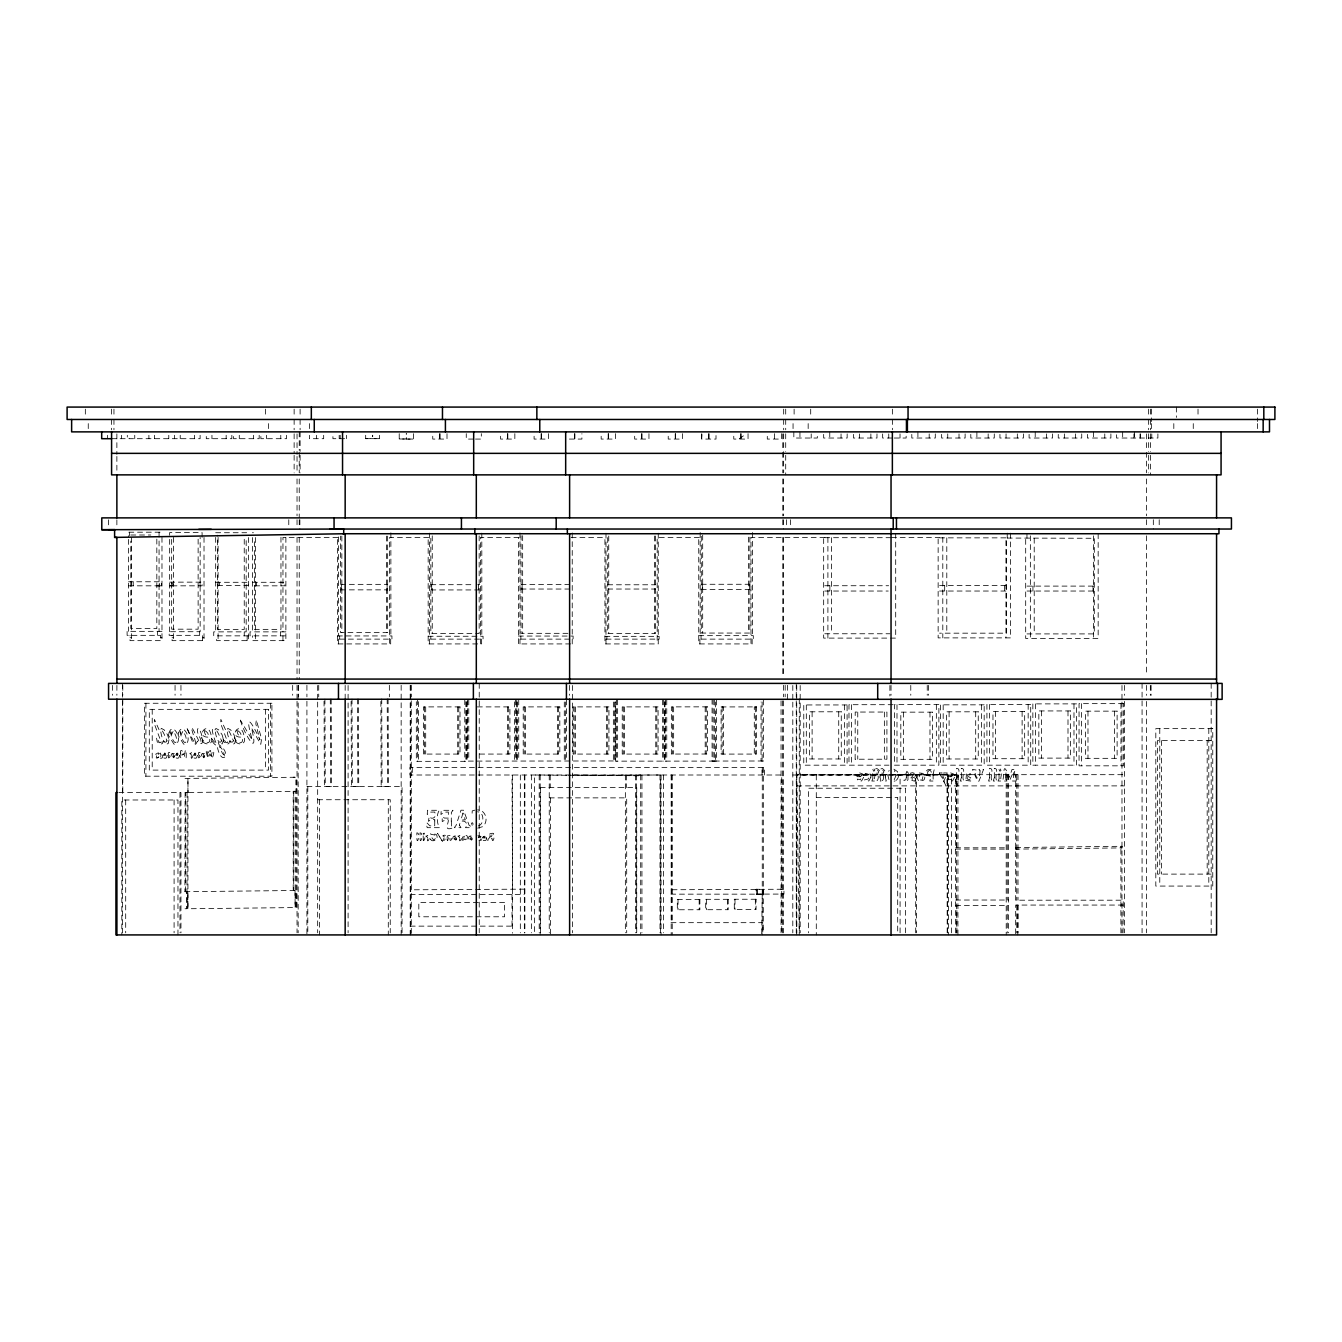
<?xml version="1.0" encoding="UTF-8"?>
<svg xmlns="http://www.w3.org/2000/svg" width="1342" height="1342" viewBox="0 0 1342 1342"><rect width="100%" height="100%" fill="white"/><g stroke="black" fill="none" stroke-linecap="round" stroke-linejoin="round"><path stroke-width="0.75" stroke-dasharray="5 3.75" d="M185.028 778.427L296.112 777.236L296.112 907.561L187.93 908.752L187.813 891.692L184.911 891.692L185.112 792.501L296.213 791.31L296.112 777.236L293.21 777.236M185.515 891.692L185.599 792.501M187.058 792.501L186.957 908.752L186.84 891.692M796.729 934.921L796.729 774.686L1124.512 774.686M900.079 932.841L900.079 775.005M915.697 932.841L915.697 775.005M947.184 932.841L947.184 775.005M947.385 932.841L947.184 774.686L796.259 774.888M951.411 932.841L951.411 775.005M955.621 932.958L955.621 775.005M956.661 847.808L956.661 775.005M956.88 932.958L956.88 905.38M957.936 934.921L957.936 774.686M1006.181 774.686L1006.215 934.921M1123.036 932.925L1123.237 900.197L1015.676 900.197L1015.676 774.686M762.055 775.005L762.088 767.473M762.273 767.473L762.239 934.921M763.33 767.473L763.296 932.875M764.37 775.005L764.386 767.473L410.015 767.473L410.015 775.005L781.732 775.005L781.732 932.875M956.661 777.555L955.571 781.027L959.48 781.027C955.739 777.655 962.18 768.278 956.561 768.396L956.661 932.958M701.883 434.54L701.564 439.069L716.007 439.069L716.007 433.667M478.205 837.072L480.117 836.452L478.306 837.811M855.139 759.32L855.206 712.048L886.911 712.048L886.911 759.22L855.206 759.22M894.208 779.719L896.271 774.921L894.376 770.61M739.274 438.666L744.793 434.942M478.289 825.984C484.412 824.273 484.579 812.044 477.534 811.793M894.158 781.212L895.231 780.859M474.833 810.149L472.233 810.904L471.981 815.399L473.038 815.617M477.853 835.697L481.023 836.435L478.842 839.924L481.292 838.951L481.208 840.377L478.155 840.209M477.685 828.131L482.466 826.722A8.253 8.052 -90 0 0 485.435 822.73C487.649 817.177 483.925 809.629 477.45 809.897M756.183 894.158L763.296 894.091L756.116 894.158L756.116 889.293L763.296 889.243M160.319 758.096C163.674 759.824 163.238 752.577 161.074 752.627C161.677 753.885 157.534 752.443 161.09 754.623L160.302 758.096M568.74 775.273L660.549 775.005L660.549 932.841M156.829 585.833L159.262 585.833L159.262 581.774M897.429 775.005L916.485 774.686L916.485 932.841M1015.676 847.523L1121.979 846.282L1121.979 847.892L1015.693 849.117L1015.676 847.523L1016.75 847.523L1016.75 849.117L1015.693 849.117M184.911 891.692L295.995 890.484L296.112 907.561L293.21 907.561M892.849 774.904L796.762 774.888M894.929 774.904L947.184 774.686M524.353 889.142L410.719 889.813M159.061 585.833L161.493 585.833L161.493 581.774L128.564 581.774M365.678 435.261L365.678 438.666L379.417 438.666L379.417 435.261M721.107 706.932L756.586 706.899L756.586 754.07L721.107 754.103L721.107 706.932L723.405 706.932L723.405 754.103L721.107 754.103M714.33 761.048L763.346 760.998L763.346 699.937M892.313 438.029L882.65 438.029L882.65 433.919M894.242 438.029L906.135 438.029L906.135 433.919M111.403 438.7L127.305 438.7L127.305 435.278M344.609 438.7L332.933 438.7L332.933 435.278M365.678 438.666L372.405 438.666L372.405 435.261M379.417 438.666L372.707 438.666L372.707 435.261M399.211 433.651L399.211 438.985L406.458 438.985L406.458 433.651M413.487 433.667L413.487 439.069L406.223 439.069L406.223 433.667M473.525 439.069L466.261 439.069L466.261 433.667M475.471 439.069L481.325 439.069L481.325 433.667M569.394 439.069L581.908 439.069L581.908 433.667M160.034 532.204L128.564 532.204L128.564 537.404M215.676 532.724L246.66 532.724M252.447 532.724L253.42 532.724M130.795 535.005L150.824 535.005M337.916 537.404L282.961 537.404L282.961 631.864M428.685 537.404L389.633 537.404L389.633 643.925M518.918 537.404L480.402 537.404L480.402 643.925M571.155 537.404L605.477 537.404M699.283 537.404L657.177 537.404L657.177 643.925M824.927 537.404L750.983 537.404L750.983 643.925M891.457 537.404L939.417 537.404M824.793 537.689L892.027 537.689M939.601 537.857L1006.617 537.857L1006.617 633.172L939.601 633.172M169.646 582.143L202.088 582.143L202.088 585.833L171.659 585.833M215.676 582.294L248.119 582.294L248.119 585.598L215.676 585.598M252.447 582.294L284.907 582.294L284.907 585.833L252.447 585.833M340.6 584.357L387.653 584.357M701.279 584.273L749.876 584.273M430.832 584.693L473.659 584.693M477.735 584.693L479.161 584.693M521.065 584.491L569.008 584.491M607.691 584.777L655.5 584.777M939.601 585.515L1006.617 585.515M824.793 585.733L888.639 585.733M128.564 585.833L161.493 585.833M1027.016 586.102L1094.3 586.102M521.065 589.037L569.008 589.037M607.691 589.037L655.5 589.037M701.279 589.457L749.876 589.457M340.6 589.859L387.653 589.859M430.832 589.943L479.161 589.943M824.793 591.034L888.253 591.034M939.601 591.034L1006.617 591.034M1027.016 591.034L1094.3 591.034M161.979 631.344L127.104 631.344L127.104 635.336L160.52 635.336L160.52 640.654M285.88 631.864L250.031 631.864L250.031 635.856L285.88 635.856M567.951 633.323L521.065 633.323L521.065 535.659M824.793 633.76L889.947 633.76M1027.016 633.91L1094.3 633.91L1094.3 538.276L1005.946 538.058L1005.946 637.886M248.605 635.856L213.73 635.856L213.73 631.864L246.173 631.864L246.173 537.555M698.746 635.655L753.298 635.655L753.298 639.127L698.746 639.127M337.396 635.94L391.931 635.94L391.931 639.127L337.396 639.127M518.381 636.058L573.101 636.058L573.101 639.127L518.381 639.127M428.165 636.259L483.053 636.259L483.053 639.127L428.165 639.127M604.94 636.343L659.123 636.343L659.123 639.127L604.94 639.127M130.023 637.735L131.466 637.735M160.52 637.735L161.979 637.735M172.061 637.735L173.521 637.735M202.575 637.735L204.018 637.735M570.635 643.925L518.381 643.925L518.381 537.404M893.135 704.701L848.983 704.701L848.983 765.175L888.974 765.175M477.349 706.899L509.91 706.899L509.91 754.07L477.349 754.07M756.586 706.899L754.288 706.899L754.288 754.07L756.586 754.07M1211.138 740.583L1157.441 740.583L1157.441 874.112L1211.138 874.112M763.346 760.998L761.048 760.998L761.048 701.983M792.803 775.005L956.88 775.005M796.729 785.892L1124.512 785.892M306.915 786.529L402.046 786.529L402.046 932.824M540.189 787.569L636.729 787.569L636.729 932.841M296.213 791.31L293.21 791.31L293.21 890.484L295.995 890.484M118.868 792.585L180.952 792.585L180.952 932.824M185.112 792.501L188.031 792.501L187.93 778.427L187.93 908.752L185.028 908.752M816.288 797.416L897.697 797.416L897.697 932.841M549.247 797.869L626.697 797.869L626.697 932.841M317.668 799.731L390.237 799.731L390.237 932.841M1120.906 932.925L1120.906 846.282L1121.979 846.282M955.621 847.808L1007.255 847.808M1121.979 847.892L1120.922 847.892L1120.906 846.282M955.621 849.1L1007.255 849.1M512.56 889.226L512.023 775.005M756.116 889.293L757.24 889.293L757.24 894.158L671 894.158M672.057 889.746L783.946 889.243L783.946 894.091L762.239 894.091M762.239 893.772L761.702 934.921M410.199 894.611L524.353 894.611M955.621 900.029L1008.496 900.029M1123.237 905.062L1015.676 905.062L1015.676 934.921M955.621 905.38L1008.496 905.38M671 922.675L762.776 922.675L762.776 932.875M410.199 926.131L512.56 926.131M566.693 775.257L534.519 775.005L534.519 932.841M173.588 585.833L169.646 585.817L171.608 585.817L171.575 582.143L173.588 585.833L173.588 582.143M399.211 438.985L413.487 439.069M572.397 775.039L640.704 775.81M893.923 769.184L897.462 771.583L898.419 776.414A5.922 5.032 -90 0 1 895.282 780.826M888.958 779.551L887.481 773.831A5.938 5.049 -90 0 1 889.209 770.526M473.24 824.206L472.418 822.713L471.478 823.216L472.77 826.924M796.729 774.686L799.278 934.921M295.022 890.484L295.139 907.561L295.139 791.31M388.09 698.846L388.425 786.496L381.178 786.529L380.86 700.96M387.201 698.846L387.536 786.496M381.732 698.863L382.067 786.529M358.398 698.997L358.733 786.496L351.436 786.529L351.118 701.111M357.509 698.997L357.844 786.496M351.99 699.031L352.325 786.529M331.189 699.065L331.524 786.496L324.378 786.529L324.043 701.178M330.3 699.065L330.635 786.496M324.915 699.098L325.267 786.529M811.205 433.919L811.222 438.029M793.827 431.872L793.843 438.029L817.312 438.029L817.312 433.919M1257.504 409.142L1257.504 421.539M1257.504 423.602L1257.504 429.792M1211.172 683.397L1211.172 932.824M1208.807 728.639L1208.807 886.072M1207.179 740.583L1207.179 874.112M1198.02 409.142L1198.02 417.412M1193.256 423.602L1193.256 429.792M1176.364 407.079L1176.364 417.412M1173.814 423.602L1173.814 431.872M1161.417 740.583L1161.417 874.112M1159.773 728.639L1159.773 886.072M1159.203 519.74L1159.203 527.171M1157.894 433.919L1157.894 438.029L1116.561 438.029L1116.561 431.872M1153.315 519.74L1153.315 529.033M1151.788 433.919L1151.788 438.029M1151.352 409.142L1151.352 421.539M1151.352 423.602L1151.352 429.792M1151.101 685.393L1151.101 695.357M1150.497 409.142L1150.497 417.412M1150.497 419.476L1150.497 429.792M1150.497 433.818L1150.497 451.415M1150.497 455.324L1150.497 474.867M1150.346 685.393L1150.346 695.357M1148.651 409.142L1148.651 417.412M1148.651 419.476L1148.651 429.792M1148.651 433.818L1148.651 451.415M1148.651 455.324L1148.651 472.921M1146.521 433.919L1146.521 450.291M1146.521 452.338L1146.521 472.82M1146.521 478.96L1146.521 515.831M1146.521 519.74L1146.521 527.171M1146.521 535.81L1146.521 675.076M1146.521 685.393L1146.521 695.357M1146.521 701.43L1146.521 932.841M1142.076 683.397L1142.076 932.824M1140.515 433.919L1140.515 438.029M1140.046 433.919L1140.046 438.029M1134.409 431.872L1134.409 438.029M1133.94 433.919L1133.94 438.029M1124.512 685.376L1124.512 695.324M1124.512 701.396L1124.512 932.858M1122.667 431.872L1122.667 438.029M1121.979 685.46L1121.979 699.987M1121.979 702.067L1121.979 932.925M1120.956 703.644L1120.956 765.829M1114.581 711.143L1114.581 758.331M1110.891 433.919L1110.891 438.029L1087.406 438.029L1087.406 431.872M1104.785 433.919L1104.785 438.029M1098.159 533.73L1098.159 638.457L1025.691 638.457L1025.691 538.058M1093.512 431.872L1093.512 438.029M1093.495 535.827L1093.495 638.457M1093.025 586.102L1093.025 591.034M1087.976 711.143L1087.976 758.331M1081.736 433.919L1081.736 438.029L1058.251 438.029L1058.251 433.919M1081.602 703.644L1081.602 765.829M1075.63 433.919L1075.63 438.029M1073.986 703.879L1073.986 765.175M1067.997 710.941L1067.997 758.113M1064.357 433.919L1064.357 438.029M1052.581 433.919L1052.581 438.029L1029.096 438.029L1029.096 431.872M1046.475 433.919L1046.475 438.029M1041.392 710.941L1041.392 758.113M1035.202 431.872L1035.202 438.029M1035.403 703.879L1035.403 765.175M1034.212 538.276L1034.212 633.91M1032.937 586.102L1032.937 591.034M1030.354 535.827L1030.354 638.457M1028.157 704.416L1028.157 765.175M1026.966 533.73L1026.966 538.058M1023.426 433.919L1023.426 438.029L999.941 438.029L999.941 433.919M1022.118 711.545L1022.118 758.716M1018.008 774.686L1018.008 900.197M1018.008 905.062L1018.008 932.925M1017.806 905.062L1017.806 934.921M1017.32 433.919L1017.32 438.029M1016.75 774.686L1016.75 900.197M1016.75 905.062L1016.75 932.925M1010.61 533.143L1010.61 637.886L938.142 637.886L938.142 537.404M1008.53 774.686L1008.53 932.858M1007.255 774.686L1007.255 900.029M1007.255 905.38L1007.255 932.958M1007.221 533.143L1007.221 538.058M1006.047 433.919L1006.047 438.029M1004.487 585.515L1004.487 591.034M995.512 711.545L995.512 758.716M994.271 433.919L994.271 438.029L970.803 438.029L970.803 433.919M989.457 704.416L989.457 765.175M988.165 433.919L988.165 438.029M981.623 704.835L981.623 765.175M976.892 431.872L976.892 438.029M975.701 711.814L975.701 758.985M965.116 433.919L965.116 438.029L941.648 438.029L941.648 431.872M959.01 433.919L959.01 438.029M957.081 774.686L957.081 785.892M949.096 711.814L949.096 758.985M948.442 774.686L948.442 934.921M947.737 433.919L947.737 438.029M947.586 774.686L947.586 785.892M946.798 537.857L946.798 633.172M944.684 585.515L944.684 591.034M943.174 704.835L943.174 765.175M942.805 537.337L942.805 637.886M936.347 704.634L936.347 765.175M935.29 433.919L935.29 438.029L911.805 438.029L911.805 431.872M929.972 712.149L929.972 759.32M929.184 433.919L929.184 438.029M928.563 685.376L928.563 695.257M927.238 685.376L927.238 695.257M917.911 431.872L917.911 438.029M910.782 685.376L910.782 695.257M905.531 932.824L905.531 788.24L808.454 788.24L808.454 932.824M903.367 712.149L903.367 759.32M900.029 433.919L900.029 438.029M896.993 704.634L896.993 765.175M895.701 533.361L895.701 638.104L823.669 638.104L823.669 537.404M892.363 409.142L892.363 417.412M892.363 419.476L892.363 429.792M891.038 685.376L891.038 695.257M889.897 685.494L889.897 695.961M888.756 433.919L888.756 438.029M884.361 712.048L884.361 759.22M876.98 433.919L876.98 438.029L853.512 438.029L853.512 433.919M870.874 433.919L870.874 438.029M859.601 433.919L859.601 438.029M857.756 712.048L857.756 759.22M851.533 704.701L851.533 765.175M847.154 433.919L847.154 438.029L823.669 438.029L823.669 431.872M844.537 704.953L844.537 765.175M841.048 433.919L841.048 438.029M838.733 711.797L838.733 758.968M831.57 537.689L831.57 633.76M829.775 431.872L829.775 438.029M829.876 585.733L829.876 591.034M827.897 537.555L827.897 638.104M816.288 775.005L816.288 934.921M812.111 711.797L812.111 758.968M810.702 409.142L810.702 417.412M808.169 423.602L808.169 429.792M806.307 704.953L806.307 765.175M800.184 685.494L800.184 932.824M799.949 431.872L799.949 438.029M799.278 698.796L799.278 932.858M796.729 685.477L796.729 932.858M796.259 683.397L796.259 932.841M794.112 409.142L794.112 417.412M793.055 423.602L793.055 429.792M792.803 685.477L792.803 700.054M792.803 702.134L792.803 932.841M790.371 519.74L790.371 527.171M787.402 685.309L787.402 698.746M786.412 519.74L786.412 527.171M785.707 409.142L785.707 417.412M785.707 419.476L785.707 429.792M785.707 433.818L785.707 451.415M785.707 455.324L785.707 474.867M785.171 685.309L785.171 696.817M783.678 409.142L783.678 417.412M783.678 419.476L783.678 429.792M783.678 433.818L783.678 451.415M783.594 452.338L783.678 472.921M783.594 478.96L783.594 515.831M783.594 519.74L783.594 529.033M783.594 537.404L783.594 675.043M783.594 685.309L783.594 696.817M783.594 700.843L783.594 932.875M782.789 433.919L782.789 450.291M782.789 452.338L782.789 472.82M782.789 478.96L782.789 515.831M782.789 519.74L782.789 527.171M782.789 537.404L782.789 675.043M782.52 700.843L782.52 932.875M781.648 433.667L781.648 439.069L767.288 439.069L767.288 433.667M781.044 700.843L781.044 932.875M774.384 433.667L774.384 439.069M763.648 889.243L763.648 894.091M762.541 889.243L762.541 894.091M762.122 701.983L762.122 760.998M756.888 889.293L756.888 894.158M755.345 706.899L755.345 754.07M755.345 899.241L755.345 909.624M752.409 532.506L752.409 635.655M752.141 639.127L752.141 643.925L698.746 643.925L698.746 537.404M749.876 537.152L749.876 633.055L701.279 633.055L701.279 535.106M749.524 584.273L749.524 589.457M748.467 537.152L748.467 633.055M748.048 433.667L748.048 439.069L733.772 439.069L733.772 433.667M741.036 433.667L741.036 439.069M740.801 433.667L740.801 439.069M734.997 899.241L734.997 909.624M727.515 899.308L727.515 909.708M722.164 706.932L722.164 754.103M716.628 699.987L716.628 761.048L712.082 761.099L712.082 699.769M715.403 702.034L715.403 761.048M714.33 699.987L714.38 761.099L615.341 761.149L615.341 701.866M713.156 699.769L713.156 761.099M708.995 433.667L708.995 439.069M708.761 433.667L708.761 439.069M706.244 706.848L706.244 754.019M706.395 899.308L706.395 909.708M705.187 706.848L705.187 754.019M702.688 535.106L702.688 633.055M702.336 584.273L702.336 589.457M701.749 433.667L701.749 439.069M701.044 635.655L701.044 639.127M700.172 532.506L700.172 635.655M699.903 639.127L699.903 643.925M699.165 899.375L699.165 909.759M682.491 433.667L682.491 439.069L668.215 439.069L668.215 433.667M678.029 899.375L678.029 909.759M675.462 433.667L675.462 439.069M675.227 433.667L675.227 439.069M673.65 706.882L673.65 754.053M672.426 706.882L672.426 754.053M672.225 775.005L672.225 934.921M671.705 775.005L671.705 922.675M671.168 775.005L671.168 934.921M666.756 699.819L666.756 761.132M665.515 699.819L665.515 761.132M664.961 701.866L664.961 761.149M664.458 701.866L664.458 761.132M663.72 699.819L663.72 761.149M663.468 775.005L663.468 932.841M662.663 699.819L662.663 761.149M661.069 775.005L661.069 934.921M660.012 775.005L660.012 932.841M658.251 533.21L658.251 636.343M658.251 639.127L658.251 643.925L604.94 643.925L604.94 537.404M656.825 706.899L656.825 754.07M655.768 706.899L655.768 754.07M655.5 536.028L655.5 633.525L607.691 633.525L607.691 536.028M654.443 536.028L654.443 633.525M648.958 433.667L648.958 439.069L634.682 439.069L634.682 433.667M641.946 433.667L641.946 439.069M641.946 775.005L641.946 932.841M641.711 433.667L641.711 439.069M640.704 775.005L640.704 934.921M636.376 775.005L636.376 932.841M635.387 775.005L635.387 932.841M626.328 775.005L626.328 787.569M625.355 775.005L625.355 932.841M624.533 706.899L624.533 754.07M623.292 706.899L623.292 754.07M617.639 699.819L617.639 761.149M616.397 699.819L616.397 761.149M615.659 702.034L615.659 760.964L466.446 761.099L466.446 701.916M615.424 433.667L615.424 439.069L601.166 439.069L601.166 433.667M614.435 702.034L614.435 760.964M613.361 702.034L613.361 760.964M608.748 536.028L608.748 633.525M608.412 433.667L608.412 439.069M608.178 433.667L608.178 439.069M607.708 706.899L607.708 754.07M606.886 636.343L606.886 639.127M606.634 706.899L606.634 754.07M605.997 533.21L605.997 636.343M605.997 639.127L605.997 643.925M575.416 706.899L575.416 754.07M574.879 433.667L574.879 439.069M574.644 433.667L574.644 439.069M574.175 706.899L574.175 754.07M572.548 685.494L572.548 932.824M572.229 532.925L572.229 636.058M572.229 639.127L572.229 643.925M569.612 685.376L569.612 695.257M566.592 699.937L566.592 761.031M565.351 701.983L565.351 761.031M564.294 701.983L564.294 761.031M558.574 706.899L558.574 754.07M557.517 706.899L557.517 754.07M550.589 797.869L550.589 934.921M550.237 775.005L550.237 787.569M549.247 775.005L549.247 932.841M548.375 433.667L548.375 439.069L534.099 439.069L534.099 433.667M541.363 433.667L541.363 439.069M541.128 433.667L541.128 439.069M540.541 787.569L540.541 932.841M540.189 775.005L540.189 934.921M539.199 775.005L539.199 932.841M531.365 775.005L531.365 932.841M525.51 706.899L525.51 754.07M524.873 775.005L524.873 932.841M524.269 706.899L524.269 754.07M524.353 775.005L524.353 932.908M522.659 535.659L522.659 633.323M522.122 584.491L522.122 589.037M520.864 636.058L520.864 639.127M520.327 775.005L520.327 932.841M519.975 532.925L519.975 636.058M519.975 639.127L519.975 643.925M518.733 699.937L518.733 761.031M517.492 701.983L517.492 761.031M516.771 699.87L516.771 761.099M516.435 701.983L516.435 761.031M515.529 699.87L515.529 761.099M514.842 433.667L514.842 439.069L500.583 439.069L500.583 433.667M514.472 701.916L514.472 761.099M512.56 775.005L512.56 933.16M512.023 894.611L512.023 926.131M508.668 706.899L508.668 754.07M507.83 433.667L507.83 439.069M507.595 433.667L507.595 439.069M507.612 706.899L507.612 754.07M481.812 533.126L481.812 636.259M481.644 639.127L481.644 643.925L428.165 643.925L428.165 537.404M479.161 535.861L479.161 633.541L430.832 633.541L430.832 535.861M479.228 683.397L479.228 932.824M478.624 584.693L478.624 589.943M468.761 699.87L468.761 761.099M467.519 699.87L467.519 761.099M467.1 701.698L467.1 761.333L416.322 761.333L416.322 701.698M465.859 701.698L465.859 761.333M464.785 699.635L464.785 761.333M458.779 706.899L458.779 754.07M457.706 706.899L457.706 754.07M447.003 433.667L447.003 439.069L432.745 439.069L432.745 433.667M439.991 433.667L439.991 439.069M439.757 433.667L439.757 439.069M432.241 535.861L432.241 633.541M431.705 584.693L431.705 589.943M430.816 636.259L430.816 639.127M429.574 533.126L429.574 636.259M429.406 639.127L429.406 643.925M425.699 706.899L425.699 754.07M424.458 706.899L424.458 754.07M418.62 701.698L418.62 761.333M417.379 699.635L417.379 761.333M412.313 767.473L412.313 775.005M411.256 685.309L411.256 696.817M411.256 700.826L411.256 934.921M410.719 685.309L410.719 934.921M410.199 685.309L410.199 934.921M401.157 685.309L401.157 934.921M390.874 532.791L390.874 635.94M390.69 639.127L390.69 643.925L337.396 643.925L337.396 537.404M389.348 685.309L389.348 696.817M388.291 799.731L388.291 934.921M387.653 536.095L387.653 632.636L340.6 632.636L340.6 536.095M387.117 584.357L387.117 589.859M386.412 536.095L386.412 632.636M348.098 685.494L348.098 932.824M346.421 435.278L346.421 438.7M345.162 685.376L345.162 699.199M341.841 536.095L341.841 632.636M341.321 584.357L341.321 589.859M340.197 435.278L340.197 438.7M339.694 635.94L339.694 639.127M339.174 435.278L339.174 438.7M338.62 536.917L338.62 635.94M338.452 639.127L338.452 643.925M323.674 435.278L323.674 438.7L309.415 438.7L309.415 435.278M319.614 799.731L319.614 934.921M318.725 685.309L318.725 696.817M317.668 685.477L317.668 700.021M317.668 702.084L317.668 932.841M316.662 435.278L316.427 438.7M309.482 423.602L309.482 429.792M307.804 786.529L307.804 932.824M306.915 685.309L306.915 696.817M306.915 701.245L306.915 934.921M300.105 409.142L300.105 417.412M300.105 419.476L300.105 429.792M300.105 431.872L300.105 451.415M300.105 455.324L300.105 472.921M299.87 519.74L299.87 529.033M299.232 431.872L299.232 450.291M299.232 452.338L299.232 472.82M299.232 478.96L299.232 517.878M299.232 519.74L299.232 527.171M299.232 537.404L299.232 679.069M298.629 685.309L298.629 696.817M298.159 685.494L298.159 932.824M297.035 433.919L297.035 454.384M297.035 456.448L297.035 472.82M297.035 478.96L297.035 515.831M297.035 519.74L297.035 527.171M297.035 537.404L297.035 679.069M297.035 685.309L297.035 698.746M297.035 701.296L297.035 932.841M294.133 409.142L294.133 417.412M294.133 419.476L294.133 429.792M294.133 433.818L294.133 453.361M294.133 455.324L294.133 472.921M293.68 791.31L293.68 890.484M292.673 685.376L292.673 695.257M288.782 519.74L288.782 527.171M286.5 435.278L286.5 438.7L260.885 438.7L260.885 435.278M285.88 537.404L285.88 640.654L252.447 640.654L252.447 635.856M282.961 635.856L282.961 640.654M280.964 537.27L280.964 629.364L254.443 629.364L254.443 539.316M280.78 435.278L280.78 438.7M280.528 631.864L280.528 635.856M270.447 703.258L270.447 776.196M268.417 423.602L268.417 431.872M266.605 435.278L266.605 438.7M265.498 409.142L265.498 417.412M265.599 709.348L265.599 770.107M259.174 435.278L259.174 438.7L233.558 438.7L233.558 435.278M256.389 582.294L256.389 585.833M255.366 537.538L255.366 640.654M253.453 435.278L253.453 438.7M252.447 537.538L252.447 631.864M248.605 537.555L248.605 640.654L216.649 640.654L216.649 635.856M247.146 635.856L247.146 640.654M244.244 539.266L244.244 629.415L217.622 629.415L217.622 535.156M244.244 631.864L244.244 635.856M239.279 435.278L239.279 438.7M231.847 435.278L231.847 438.7L206.282 438.7L206.282 435.278M226.161 435.278L226.161 438.7M219.551 582.294L219.551 585.598M218.092 537.404L218.092 640.654M215.676 537.404L215.676 631.864M211.952 435.278L211.952 438.7M204.018 537.404L204.018 640.654L172.061 640.654L172.061 635.336M202.575 640.654L202.575 635.336L169.159 635.336L169.159 631.713L200.143 631.713L200.143 537.404M202.088 537.404L202.088 532.573L169.646 532.573L169.646 537.354M200.109 435.278L200.109 438.7L129.033 438.7L129.033 435.278M200.075 582.143L200.075 585.833M199.656 631.713L199.656 635.336M198.13 539.182L198.13 629.18L171.659 629.18L171.659 539.182M194.389 435.278L194.389 438.7M180.952 685.376L180.952 695.257M180.214 435.278L180.214 438.7M179.979 792.585L179.979 932.824M177.966 934.921L177.966 799.983L121.82 799.983L121.82 934.921M175.064 685.376L175.064 695.257M174.51 435.278L174.494 438.7M174.091 799.983L174.091 932.841M173.521 537.354L173.521 640.654M169.646 539.4L169.646 631.713M168.79 435.278L168.79 438.7M161.979 537.354L161.979 640.654L130.023 640.654L130.023 635.336M159.061 532.204L159.061 631.344M157.618 631.344L157.618 635.336M156.829 539.081L156.829 628.542L130.795 628.542L130.795 541.111M154.632 435.278L154.615 438.7M152.216 709.348L152.216 770.107M148.895 435.278L148.912 438.7M145.909 703.258L145.909 776.196M134.754 435.278L134.754 438.7M133.227 581.774L133.227 585.833M131.466 537.404L131.466 640.654M129.537 532.204L129.537 535.659M128.564 539.417L128.564 631.344M125.695 799.983L125.695 932.841M122.793 685.376L122.793 695.257M122.793 699.199L122.793 792.585M122.558 683.397L122.558 932.824M121.585 435.278L121.585 438.7M116.871 433.919L116.871 454.384M116.871 456.448L116.871 472.82M116.871 519.84L116.871 525.762M116.905 685.376L116.871 695.257M113.953 409.142L113.953 417.412M113.953 419.476L113.953 429.792M112.51 685.376L112.51 695.257M111.587 409.142L111.587 417.412M111.587 419.476L111.587 429.792M108.618 519.84L108.618 525.762M107.41 435.278L107.41 438.7M88.253 423.602L88.253 429.792M85.334 409.142L85.334 417.412M170.753 731.44L170.988 734.309L171.189 730.602L170.753 731.44M180.449 731.44L180.684 734.309L180.885 730.602L180.449 731.44M211.65 738.201C213.512 747.108 200.21 744.609 201.736 737.463C202.91 743.686 212.371 745.447 209.117 737.06C193.6 738.385 209.134 716.779 211.65 738.201M244.395 738.201C246.274 747.108 232.954 744.609 234.481 737.463C235.655 743.686 245.116 745.447 241.862 737.06C226.362 738.385 241.895 716.779 244.395 738.201M169.008 739.744L168.287 743.401L166.66 744.24L163.036 741.254L162.449 743.451L160.688 744.357L157.232 741.841L156.46 737.647L159.547 742.78L161.258 742.26L154.296 723.69L154.414 719.396L159.664 731.054L161.409 728.404L164.143 729.847L167.515 734.661L169.008 739.744M180.784 753.047C178.184 758.381 183.888 760.293 181.891 754.623A91.122 72.434 90 0 1 184.257 754.607C187.477 769.083 186.135 740.029 184.827 753.801A47.138 37.459 90 0 1 182.764 753.835L181.891 753.801C184.156 749.91 178.872 749.155 180.784 753.047M223.56 739.761L222.135 743.988L218.276 742.26L219.132 744.944C233.055 753.734 220.843 768.194 217.052 745.296C213.814 746.135 208.48 734.728 212.271 739.425A18.268 14.527 90 0 0 216.532 743.703C215.206 742.411 209.352 723.841 214.217 731.004L215.945 728.454L218.712 729.88L222.067 734.695L223.56 739.761M235.454 739.744L234.716 743.401L233.105 744.24L229.482 741.254L228.895 743.451L227.117 744.357L223.678 741.841L222.906 737.647L225.993 742.78L227.704 742.26L220.742 723.69L220.843 719.396L226.11 731.054L227.855 728.404L230.589 729.847L233.961 734.661L235.454 739.744M434.758 820.901L434.707 825.833L429.809 825.833L427.159 823.049L426.186 823.401L427.209 827.678L439.589 827.678C436.804 824.105 436.301 813.957 439.371 810.283L427.494 810.283L427.226 814.443L430.161 812.128L434.657 812.061C437.76 817.077 431.554 820.583 429.222 816.422L428.433 821.354L430.748 819.593L434.758 819.492L434.758 820.901M451.281 821.052L451.583 826.018L453.21 827.678C438.599 833.667 456.8 812.95 442.239 821.589L442.155 816.607L444.387 818.066L448.413 818.117L448.329 812.061L443.867 812.128L440.948 814.544L441.216 810.3L453.059 810.3L451.348 812.38L451.281 821.052M933.126 774.133L933.126 779.266L934.401 781.027L929.754 781.027L931.147 776.28L926.768 775.408L925.93 771.348L927.993 769.57L934.267 769.335L933.126 774.133M879.916 776.984L881.006 781.027L876.829 781.027C879.161 779.132 878.524 773.898 876.242 773.143A49.319 41.82 90 0 0 878.205 773.193C880.318 768.63 870.723 770.442 876.93 768.496C880.755 770.744 881.124 774.066 879.916 776.984M885.234 776.984L886.324 781.027L882.164 781.027C884.479 779.132 883.841 773.898 881.56 773.143A49.319 41.82 -90 0 0 883.522 773.193C885.653 768.63 876.041 770.442 882.264 768.496C886.072 770.744 886.458 774.066 885.234 776.984M1005.712 778.846L1006.986 781.027L1002.591 781.027C1004.873 774.468 1002.122 758.867 1009.301 777.404L1012.069 769.385L1015.575 769.385L1014.418 772.136L1016.297 781.027L1012.573 781.027L1013.764 779.601L1013.395 772.002L1009.419 780.91L1006.03 771.801L1005.712 778.846M939.316 772.942L945.774 785.322L943.929 781.245L947.251 772.942L943.644 772.942L944.483 774.133L943.007 778.93L941.363 774.082L942.151 772.942L939.316 772.942M240.386 720.184C243.758 733.084 259.962 760.36 251.407 727.951L260.784 744.29L261.573 738.922L256.356 719.983L255.819 723.841L259.929 739.861C250.585 719.312 244.412 712.518 252.262 740.046L240.386 720.184M430.631 839.27C431.403 842.558 438.515 840.126 437.039 836.251A3.389 3.305 -90 0 0 435.965 834.305L430.698 833.667C429.541 835.68 438.733 832.828 434.892 839.119A2.416 2.349 -90 0 1 433.533 839.907C432.728 839.069 429.708 833.55 430.631 839.27M961.392 777.555L960.302 781.027L964.21 781.027C960.453 777.655 966.911 768.278 961.291 768.396L961.392 777.555M989.641 777.555L988.551 781.027L992.459 781.027C988.702 777.655 995.16 768.278 989.54 768.396L989.641 777.555M994.372 777.555L993.281 781.027L997.19 781.027C993.432 777.655 999.891 768.278 994.271 768.396L994.372 777.555M416.926 838.414C416.892 845.946 421.069 832.694 416.859 832.828L416.926 838.414M420.096 838.414C420.063 845.946 424.223 832.694 420.029 832.828L420.096 838.414M169.126 732.48L168.471 735.366L173.873 744.055A3.691 2.936 -90 0 0 176.641 743.535C182.462 738.989 172.85 721.677 169.126 732.48M178.821 732.48L178.167 735.366L183.569 744.055A3.691 2.936 -90 0 0 186.32 743.535C192.158 738.989 182.546 721.677 178.821 732.48M187.159 728.622L192.694 742.344L195.68 744.324L197.559 741.103C205.628 750.446 202.491 731.289 198.062 728.37C194.64 732.212 204.42 741.64 199.656 742.529C177.513 696.968 209.989 774.602 187.159 728.622M169.025 755.563C166.425 759.656 171.357 758.062 170.166 753.583C169.964 750.966 166.593 752.862 169.025 755.563M199.203 755.563C196.788 760.142 201.283 757.207 200.797 753.617C198.918 750.547 197.475 753.348 199.203 755.563M158.775 756.989C152.837 761.635 159.916 750.396 155.773 754.288C163.271 748.92 153.038 760.88 158.775 756.989M166.978 740.818C162.466 749.423 155.739 712.602 166.978 740.818M233.424 740.818C228.912 749.423 222.185 712.602 233.424 740.818M906.353 777.135L905.816 779.87L903.837 780.256L906.286 781.296L907.98 779.803L908.014 774.099L909.138 774.133L906.84 771.264L906.32 773.126L904.055 773.059L904.24 774.166L906.32 774.099L906.353 777.135M221.547 740.851C217.085 749.524 210.14 712.468 221.547 740.851M915.647 779.316L914.539 781.161L910.681 780.071A2.298 1.946 -90 0 1 910.161 778.494C912.912 776.833 915.378 771.365 911.151 775.341L910.614 773.093L912.577 772.69L914.741 773.428L915.563 775.391A1.845 1.56 -90 0 1 914.674 777.119C909.004 777.605 913.919 783.141 915.093 778.259L915.647 779.316M191.285 756.267C190.514 762.239 195.311 753.281 191.252 752.627C191.856 753.885 187.712 752.443 191.285 754.623L191.285 756.267M444.085 838.163C440.948 841.702 446.718 841.182 445.192 836.301C447.272 834.137 440.042 835.747 444.051 836.318L444.085 838.163M447.003 839.086C448.262 844.403 447.289 835.496 450.174 836.737C448.647 845.175 454.686 836.771 450.157 835.445L447.356 835.898L447.003 839.086M427.528 838.817C426.588 844.755 432.124 835.798 427.494 835.412C427.947 836.536 423.468 835.328 427.511 837.291L427.528 838.817M459.635 838.817C458.511 844.638 464.349 835.898 459.585 835.412C460.054 836.536 455.575 835.328 459.618 837.291L459.635 838.817M463.896 836.67L463.913 839.387L465.456 839.74L465.842 835.479C468.777 834.355 467.15 843.162 463.896 839.907L462.034 840.243L462.688 835.58L464.634 835.865L463.896 836.67M872.87 778.863L871.814 781.027L875.655 781.027C872.367 778.444 878.054 772.237 872.77 772.673L872.87 778.863M999.085 778.863L998.029 781.027L1001.87 781.027C998.582 778.444 1004.269 772.237 998.985 772.673L999.085 778.863M423.25 839.203C422.73 844.168 427.326 835.328 423.183 835.445L423.25 839.203M492.078 838.935C492.262 843.346 495.232 838.599 493.386 834.355C495.785 831.872 484.412 834.003 489.897 837.14C483.825 844.487 491.826 836.703 492.078 838.935M167.113 755.63L166.559 757.525A2.298 1.828 -90 0 1 165.552 758.23C159.732 758.045 170.535 755.194 163.271 755.261L165.032 752.661L167.113 755.63M179.459 755.63L178.905 757.525A2.298 1.828 -90 0 1 177.882 758.23C172.061 758.045 182.864 755.194 175.601 755.261L177.379 752.661L179.459 755.63M197.308 755.63L196.737 757.525A2.298 1.828 -90 0 1 195.731 758.23C189.91 758.045 200.713 755.194 193.449 755.261L195.227 752.661L197.308 755.63M870.857 777.186L868.811 781.01L864.5 779.937L868.408 778.947L868.576 774.636A1.711 1.443 -90 0 0 866.848 774.049C860.558 774.904 872.317 770.056 870.857 777.186M863.661 777.236L861.581 781.01L857.773 780.457L857.27 779.098L860.423 779.668L861.832 776.75L856.934 776.683L857.806 773.78A3.254 2.768 -90 0 1 859.366 772.757L862.604 773.982A4.378 3.707 -90 0 1 863.594 776.297L863.661 777.236M954.581 777.236L952.501 781.01L948.693 780.457L948.19 779.098L951.344 779.668L952.753 776.75L947.871 776.683L948.744 773.78A3.254 2.768 -90 0 1 950.304 772.757L953.525 773.982A4.378 3.707 -90 0 1 954.514 776.297L954.581 777.236M924.806 777.035L924.739 777.924A3.892 3.305 -90 0 1 923.732 780.088L920.159 781.195A4.496 3.808 -90 0 1 918.129 780.004L917.072 777.756L917.609 774.502A4.278 3.64 -90 0 1 919.337 772.975L923.044 773.395L924.806 777.035M486.743 838.213L486.089 840.008A2.198 2.13 -90 0 1 484.915 840.646C478.205 840.528 490.618 837.743 482.248 837.878L484.311 835.445L486.743 838.213M172.615 754.036C177.53 757.005 171.508 759.337 171.491 757.358C169.31 750.715 177.932 754.338 172.615 754.036M202.793 754.036C207.725 757.005 201.686 759.337 201.669 757.358C199.555 750.664 208.01 754.422 202.793 754.036M459.383 825.179L460.977 827.678L454.301 827.678L456.079 825.397L460.96 810.216L463.56 810.216L469.096 825.263L471.109 826.588L471.109 827.678L465.422 827.678C468.61 825.045 465.758 819.157 460.423 821.589L459.383 825.179M922.893 776.615L922.34 779.232A2.03 1.728 -90 0 1 920.83 780.205L919.035 778.494L919.471 774.703L921.82 773.948L922.893 776.615M967.75 774.787L967.683 776.313L971.658 778.243L970.719 781.061L964.512 780.256L965.938 779.736L966.542 773.361C972.43 773.076 971.91 775.508 967.75 774.787M454.435 836.737C460.39 839.639 452.875 841.635 453.126 839.84C451.113 833.231 460.423 837.291 454.435 836.737M470.052 836.737C475.991 839.639 468.492 841.635 468.744 839.84C466.731 833.231 476.041 837.291 470.052 836.737M173.084 731.474L171.189 735.366C175.987 750.463 179.476 738.016 173.084 731.474M182.78 731.474L180.885 735.366C185.682 750.463 189.172 738.016 182.78 731.474M206.987 751.218L208.195 756.368C206.316 752.074 212.556 747.813 210.241 752.661L211.382 756.385C212.338 746.37 215.827 751.436 212.053 758.163L209.956 753.768L208.06 758.163C206.802 755.412 205.007 748.131 206.987 751.218M980.063 770.828C979.543 785.976 973.269 773.881 976.255 770.073L972.447 769.385L977.479 781.161L978.955 781.161L983.585 769.385L978.972 769.385L980.063 770.828M174.024 756.653C172.682 759.136 172.078 753.583 174.024 756.653M204.202 756.653C202.86 759.136 202.256 753.583 204.202 756.653M927.808 771.885L927.658 772.891A2.265 1.912 -90 0 0 929.134 775.24C933.629 776.8 930.845 766.55 927.808 771.885M970.199 778.813L969.209 779.954L967.666 779.266L967.666 777.135L970.199 778.813M456.079 839.186L454.384 839.471L454.384 838.163L456.079 839.186M471.696 839.186L470.002 839.471L470.002 838.163L471.696 839.186M489.947 834.925C490.535 840.78 494.208 831.688 489.947 834.925M224.299 755.194L222.487 753.617L219.618 746.538L220.927 747.746A13.739 10.921 90 0 1 223.527 751.889L224.299 755.194M204.202 730.199C205.242 740.264 212.741 734.862 204.202 730.199M236.964 730.199C238.004 740.264 245.485 734.862 236.964 730.199M164.378 754.053C165.922 756.905 166.391 751.705 164.378 754.053M176.708 754.053C178.268 756.905 178.721 751.705 176.708 754.053M194.556 754.053C196.1 756.905 196.569 751.705 194.556 754.053M858.88 774.837L858.662 775.676C863.611 778.226 860.994 771.281 858.88 774.837M949.801 774.837L949.582 775.676C954.531 778.226 951.914 771.281 949.801 774.837M872.753 769.469L873.776 771.231L874.816 770.358L873.793 768.58L872.753 769.469M998.968 769.469L999.991 771.231L1001.031 770.358L999.991 768.58L998.968 769.469M483.539 836.754C485.301 839.522 485.938 834.523 483.539 836.754M423.183 833.483C423.653 836.234 425.783 831.889 423.183 833.483M462.973 813.135L460.943 819.878L465.305 819.878L462.973 813.135M442.374 841.182L437.458 833.248L442.374 841.182M271.906 703.258L144.466 703.258L144.466 776.196L271.906 776.196L271.906 703.258M1123.489 703.644L1079.052 703.644L1079.052 765.829L1123.489 765.829L1123.489 703.644M1076.536 703.879L1032.854 703.879L1032.854 765.175L1076.536 765.175L1076.536 703.879M938.88 704.634L894.443 704.634L894.443 765.175L938.88 765.175L938.88 704.634M1030.706 704.416L986.924 704.416L986.924 765.175L1030.706 765.175L1030.706 704.416M984.172 704.835L940.625 704.835L940.625 765.175L984.172 765.175L984.172 704.835M847.087 704.953L803.774 704.953L803.774 765.175L847.087 765.175L847.087 704.953M707.486 706.848L671.352 706.882L671.352 754.053L707.486 754.019L707.486 706.848M460.004 706.899L423.401 706.899L423.401 754.07L460.004 754.07L460.004 706.899M559.815 706.899L523.212 706.899L523.212 754.07L559.815 754.07L559.815 706.899M608.933 706.899L573.118 706.899L573.118 754.07L608.933 754.07L608.933 706.899M658.066 706.899L622.235 706.899L622.235 754.07L658.066 754.07L658.066 706.899M268.517 709.348L149.297 709.348L149.297 770.107L268.517 770.107L268.517 709.348M1070.547 710.941L1038.842 710.941L1038.842 758.113L1070.547 758.113L1070.547 710.941M1117.114 711.143L1085.426 711.143L1085.426 758.331L1117.114 758.331L1117.114 711.143M1024.667 711.545L992.963 711.545L992.963 758.716L1024.667 758.716L1024.667 711.545M841.266 711.797L809.578 711.797L809.578 758.968L841.266 758.968L841.266 711.797M978.251 711.814L946.546 711.814L946.546 758.985L978.251 758.985L978.251 711.814M932.522 712.149L900.817 712.149L900.817 759.32L932.522 759.32L932.522 712.149M1212.765 728.639L1155.814 728.639L1155.814 886.072L1212.765 886.072L1212.765 728.639M756.049 899.241L734.292 899.241L734.292 909.624L756.049 909.624L756.049 899.241M699.87 899.375L677.324 899.375L677.324 909.759L699.87 909.759L699.87 899.375M728.22 899.308L705.691 899.308L705.691 909.708L728.22 909.708L728.22 899.308M504.592 902.394L418.821 902.394L418.821 916.787L504.592 916.787L504.592 902.394"/><path stroke-width="1.5" d="M114.607 529.704L114.607 537.404L345.162 533.73L345.162 683.397M108.618 529.704L114.909 529.687L101.791 529.704L101.791 517.878L1231.436 517.878L1231.436 529.033L330.082 529.033M198.733 529.385L211.298 529.335M101.791 529.704L342.898 529.033M111.638 438.7L101.69 438.7L101.69 431.872M111.587 453.361L1221.069 453.361M342.898 533.73L1218.955 533.73L1218.955 529.033M114.607 537.404L116.871 537.404L116.905 683.397M116.871 679.069L1216.573 679.069M1215.852 699.35L1222.126 699.35L1222.126 683.397L108.568 683.397L108.568 699.199L1217.563 699.35L1217.563 683.397M116.905 792.585L115.932 792.585L115.932 934.921L1216.573 934.921L1216.573 699.35M1269.498 419.476L1269.498 431.872L71.629 431.872L71.629 419.476M1263.812 407.079L1263.812 419.476M1263.158 419.476L1263.158 431.872M1221.069 431.872L1221.069 474.867L111.587 474.867L111.587 431.872M1216.573 474.867L1216.573 517.878M1216.573 533.73L1216.573 683.397M908.048 407.079L908.048 419.476M907.393 419.476L907.393 431.872M906.454 419.476L906.454 431.872M896.456 517.878L896.456 529.033M893.218 517.878L893.218 529.033M892.363 431.872L892.363 474.867M891.038 474.867L891.038 517.878M891.038 529.033L891.038 683.397M891.038 699.199L891.038 934.921M877.702 683.397L877.702 699.199M569.612 474.867L569.612 517.878M569.612 533.73L569.612 683.397M569.612 699.199L569.612 934.921M567.347 529.033L567.347 533.73M566.425 683.397L566.425 699.199M565.67 431.872L565.67 474.867M556.192 517.878L556.192 529.033M539.769 419.476L539.769 431.872M536.85 407.079L536.85 419.476M476.309 474.867L476.309 517.878M476.309 533.73L476.309 683.397M476.309 699.199L476.309 934.921M474.833 529.033L474.833 533.73M473.676 431.872L473.676 474.867M473.374 683.397L473.374 699.199M461.43 517.878L461.43 529.033M445.41 419.476L445.41 431.872M442.474 407.079L442.474 419.476M345.162 474.867L345.162 517.878M345.162 699.199L345.162 934.921M343.703 529.033L343.703 533.73M342.546 431.872L342.546 474.867M338.469 683.397L338.469 699.199M334.057 517.878L334.057 529.033M314.263 419.476L314.263 431.872M311.327 407.079L311.327 419.476M116.871 474.867L116.871 517.878M116.905 699.199L116.905 934.921M1274.9 407.079L67.1 407.079L67.1 419.476L1274.9 419.476L1274.9 407.079"/></g></svg>
